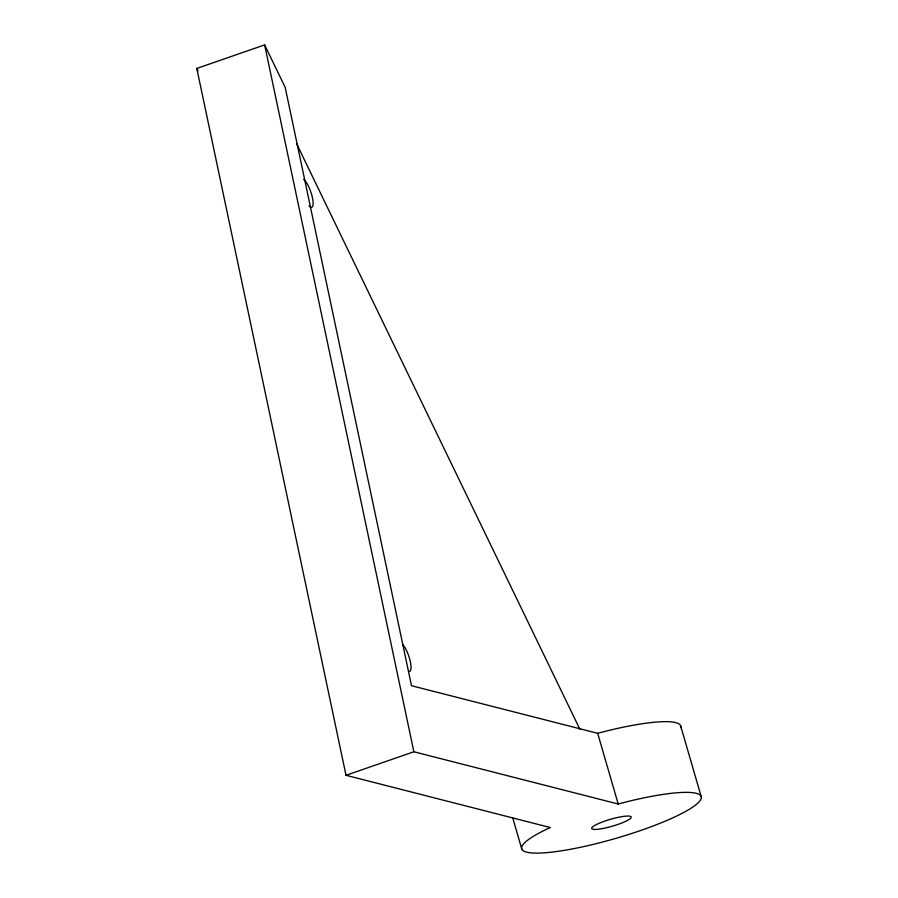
<?xml version="1.0" encoding="UTF-8"?>
<svg xmlns="http://www.w3.org/2000/svg" width="898" height="898" viewBox="0 0 898 898"><rect width="100%" height="100%" fill="white"/><g stroke="black" fill="none" stroke-linecap="round" stroke-linejoin="round"><path stroke-width="1.35" d="M346.011 775.3L413.866 751.772L618.217 804.013L625.446 802.127A93.459 16.231 -16.2 0 1 695.389 805.169A93.459 16.231 -16.2 0 1 562.597 850.63A93.459 16.231 -16.2 0 1 547.87 828.674L550.373 827.552L346.011 775.3L196.797 68.428L264.641 44.9L285.182 87.364L411.497 685.713L597.675 733.307L604.893 731.421A93.459 16.231 -16.2 0 1 680.662 727.661M296.643 143.792L579.839 729.176M196.797 68.428L197.998 70.931M680.662 725.898L701.203 796.605M597.675 733.307L618.217 804.013M512.814 818.157L521.727 848.846M264.641 44.9L413.866 751.772M303.625 179.432A14.952 4.153 70.9 0 1 312.504 197.987A14.952 4.153 70.9 0 1 309.08 206.024M402.966 644.798A14.952 4.153 70.9 0 1 410.386 661.826A14.952 4.153 70.9 0 1 408.556 671.244M602.244 828.607A20.564 3.57 -16.2 0 0 631.215 817.034A20.564 3.57 -16.2 0 0 600.93 822.546A20.564 3.57 -16.2 0 0 602.244 828.607"/></g></svg>
